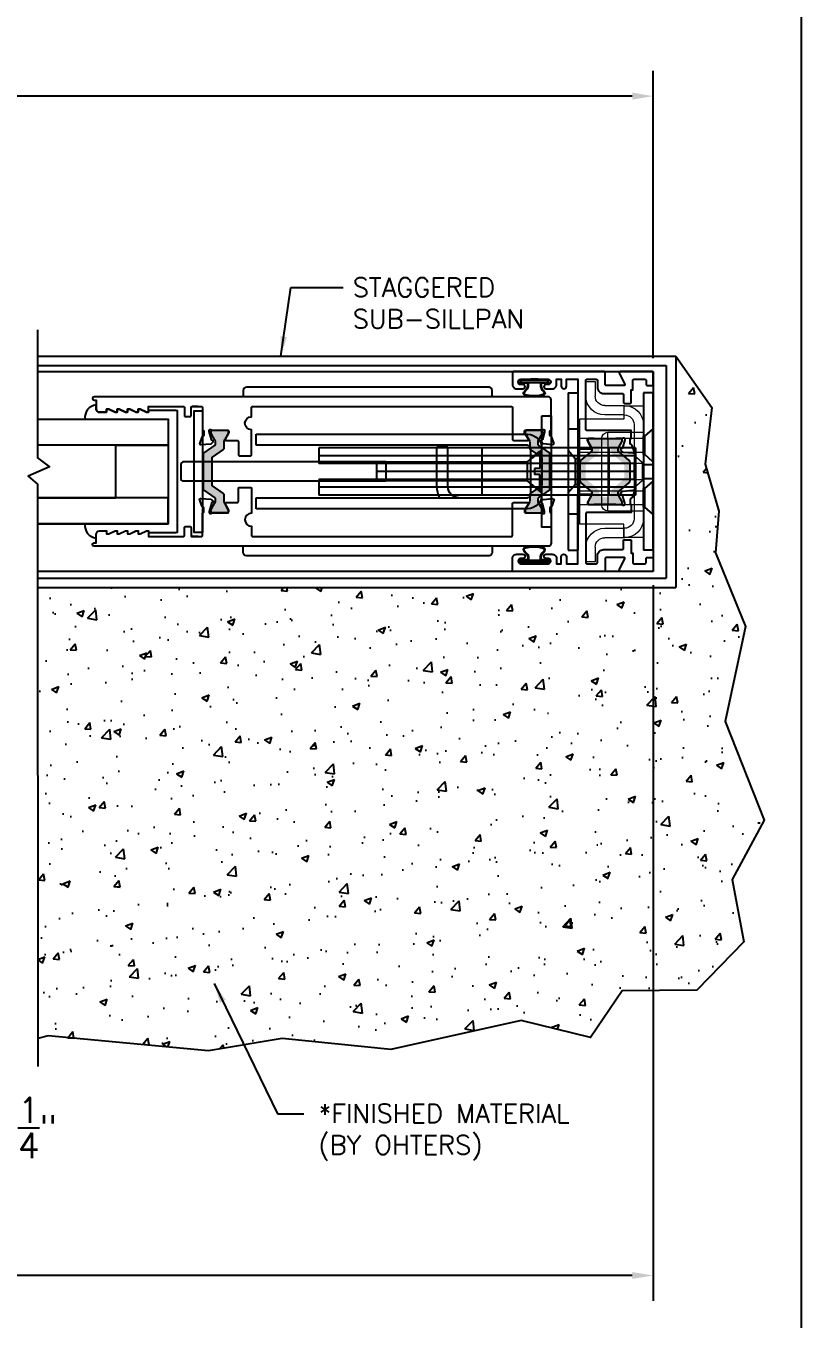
# Model space of a CAD drawing. Extents: x 0 to 79.8, y 0 to 38.2.
# Drawn here: x 22.35 to 29.75, y 11.49 to 23.82 of the extents above; entities that cross this region are included whole.
import ezdxf

# ---------------------------------------------------------------- set-up
doc = ezdxf.new("R2010")
doc.units = 0
doc.header["$MEASUREMENT"] = 0
doc.layers.get('0').update_dxf_attribs({"linetype": 'CONTINUOUS'})
doc.layers.get('DEFPOINTS').update_dxf_attribs({"color": 1, "linetype": 'CONTINUOUS'})
for name, color, linetype in [('BACKUP PLATE', 6, 'CONTINUOUS'), ('BREAK', 6, 'CONTINUOUS'), ('DIM', 4, 'CONTINUOUS'), ('ELEV_FRAME', 1, 'CONTINUOUS'), ('FRAME', 1, 'CONTINUOUS'), ('glass', 7, 'CONTINUOUS'), ('HARDWARE', 7, 'CONTINUOUS'), ('I-STRUT', 7, 'CONTINUOUS'), ('SEAL', 7, 'CONTINUOUS'), ('SEALANT', 1, 'CONTINUOUS'), ('SHIM', 1, 'CONTINUOUS'), ('SILL-PAN', 7, 'CONTINUOUS'), ('STRIKE PLATE', 3, 'CONTINUOUS'), ('TEXT', 7, 'CONTINUOUS'), ('TITLE-BLOCK', 7, 'CONTINUOUS'), ('TRACK', 1, 'CONTINUOUS'), ('VENT', 5, 'CONTINUOUS')]:
    doc.layers.add(name, color=color, linetype=linetype)
doc.layers.add('VP', color=40, linetype='CONTINUOUS', plot=False)
doc.styles.add('ARCH', font='archstyl.shx')
doc.styles.add('ROMANS', font='romans')
doc.styles.get("Standard").update_dxf_attribs({"font": 'simplex.shx'})
doc.dimstyles.new('ARROW', dxfattribs={"dimtxt": 0.125, "dimasz": 0.1875, "dimexe": 0.125, "dimexo": 0.125, "dimgap": 0.0625, "dimtad": 0, "dimdec": 4, "dimzin": 11, "dimdsep": 46, "dimtxsty": 'ARCH', "dimcen": 0.09375, "dimclrd": 256, "dimclre": 256, "dimclrt": 256, "dimadec": 4, "dimazin": 0, "dimtfac": 1, "dimtdec": 4, "dimtmove": 2, "dimatfit": 3, "dimfxl": 0, "dimfrac": 2, "dimtolj": 1, "dimtzin": 0, "dimarcsym": 0})
doc.dimstyles.new('QUARTER', dxfattribs={"dimscale": 4, "dimtxt": 0.06, "dimasz": 0.05, "dimexe": 0.06, "dimexo": 0.032, "dimgap": 0.021, "dimtad": 0, "dimdec": 4, "dimzin": 4, "dimdsep": 46, "dimlunit": 5, "dimtxsty": 'ROMANS', "dimcen": 0.09, "dimadec": 0, "dimazin": 1, "dimtfac": 1, "dimtdec": 4, "dimtofl": 0, "dimtmove": 0, "dimatfit": 3, "dimfxl": 0, "dimtolj": 1, "dimtzin": 0, "dimarcsym": 0})

# ---------------------------------------------------------------- blocks, each defined once
blk = doc.blocks.new('*D122')
at = {"layer": 'DEFPOINTS', "color": 0}
for p in [(21.559, 16.984), (21.809, 16.712), (21.809, 13.317)]:
    blk.add_point(p, dxfattribs=at)
at = {"layer": 'TITLE-BLOCK', "color": 0, "lineweight": -2}
for p, q in [((21.559, 16.856), (21.559, 13.077)), ((21.809, 16.584), (21.809, 13.077)), ((21.359, 13.317), (21.159, 13.317)), ((22.009, 13.317), (22.209, 13.317))]:
    blk.add_line(p, q, dxfattribs=at)
at = {"layer": 'TITLE-BLOCK', "color": 0}
for points in [[(21.359, 13.351), (21.359, 13.284), (21.559, 13.317)], [(22.009, 13.351), (22.009, 13.284), (21.809, 13.317)]]:
    blk.add_solid(points, dxfattribs=at)
at = {"layer": 'TITLE-BLOCK', "color": 0, "insert": (22.464, 13.317), "char_height": 0.24, "attachment_point": 5, "style": 'ROMANS'}
blk.add_mtext('\\A1;{\\H1x;\\S1/4;}"', dxfattribs=at)
blk = doc.blocks.new('DFADFFADF DFD')
at = {"layer": 'BACKUP PLATE'}
for p, q in [((155.219, 38.501), (155.309, 38.501)), ((155.219, 38.501), (155.219, 37.001)), ((155.309, 38.501), (155.309, 37.001)), ((155.297, 38.09), (155.219, 38.157)), ((155.219, 37.845), (155.219, 38.157)), ((155.309, 38.09), (155.297, 38.09)), ((155.297, 37.913), (155.297, 38.089)), ((155.309, 37.913), (155.309, 38.089)), ((155.219, 37.845), (155.297, 37.913)), ((155.297, 37.913), (155.309, 37.913)), ((155.309, 37.819), (155.219, 37.819)), ((155.309, 37.819), (155.219, 37.819)), ((155.219, 37.819), (155.219, 37.683)), ((155.219, 37.819), (155.219, 37.683)), ((155.309, 37.819), (155.309, 37.683)), ((155.309, 37.819), (155.309, 37.683)), ((155.219, 37.683), (155.309, 37.683)), ((155.219, 37.683), (155.309, 37.683)), ((155.297, 37.59), (155.219, 37.657)), ((155.219, 37.345), (155.219, 37.657)), ((155.309, 37.59), (155.297, 37.59)), ((155.297, 37.413), (155.297, 37.589)), ((155.309, 37.413), (155.309, 37.589)), ((155.219, 37.345), (155.297, 37.413)), ((155.297, 37.413), (155.309, 37.413)), ((155.219, 37.001), (155.309, 37.001))]:
    blk.add_line(p, q, dxfattribs=at)
blk = doc.blocks.new('FDFDF')
at = {"color": 7, "linetype": 'Continuous', "lineweight": 15}
for p, q in [((156.21, 38.376), (156.398, 38.376)), ((156.21, 38.376), (156.21, 37.126)), ((156.21, 38.126), (156.21, 38.376)), ((156.398, 38.376), (156.398, 38.251)), ((156.398, 38.251), (156.82, 38.251)), ((156.82, 38.251), (156.82, 37.251)), ((156.55, 38.126), (156.21, 38.126)), ((156.21, 38.126), (156.21, 38.066)), ((156.55, 38.066), (156.55, 38.126)), ((156.82, 38.069), (156.21, 38.069)), ((156.21, 37.933), (156.21, 38.069)), ((156.21, 37.436), (156.21, 38.066)), ((156.21, 38.066), (156.55, 38.066)), ((156.55, 38.066), (156.55, 37.436)), ((156.61, 38.066), (156.55, 38.066)), ((156.61, 38.066), (156.61, 37.436)), ((156.82, 37.933), (156.82, 38.069)), ((156.21, 37.933), (156.82, 37.933)), ((156.82, 37.569), (156.21, 37.569)), ((156.21, 37.433), (156.21, 37.569)), ((156.82, 37.433), (156.82, 37.569)), ((156.21, 37.436), (156.21, 37.376)), ((156.55, 37.436), (156.21, 37.436)), ((156.21, 37.433), (156.82, 37.433)), ((156.55, 37.376), (156.21, 37.376)), ((156.21, 37.126), (156.21, 37.376)), ((156.55, 37.376), (156.55, 37.436)), ((156.61, 37.436), (156.55, 37.436)), ((156.398, 37.251), (156.82, 37.251)), ((156.398, 37.126), (156.398, 37.251)), ((156.398, 37.126), (156.21, 37.126))]:
    blk.add_line(p, q, dxfattribs=at)
for centre, start, end in [((156.55, 38.066), 0, 90), ((156.55, 38.066), 0, 90), ((156.55, 37.436), 270, 0), ((156.55, 37.436), 270, 0)]:
    blk.add_arc(centre, 0.06, start, end, dxfattribs=at)
blk = doc.blocks.new('FDF')
at = {"color": 7, "linetype": 'Continuous', "lineweight": 15}
for p, q in [((158.353, 38.61), (158.263, 38.61)), ((158.263, 38.61), (158.263, 38.471)), ((158.353, 38.471), (158.353, 38.61)), ((157.991, 38.381), (157.983, 38.381)), ((158.173, 38.381), (157.983, 38.381)), ((157.991, 38.381), (157.991, 38.291)), ((157.991, 38.291), (157.983, 38.291)), ((157.983, 38.291), (158.173, 38.291)), ((157.803, 38.201), (157.803, 37.301)), ((157.893, 38.201), (157.893, 37.301)), ((157.893, 37.907), (157.815, 37.84)), ((157.893, 37.907), (157.815, 37.84)), ((157.893, 37.907), (157.893, 37.596)), ((157.893, 37.907), (157.893, 37.596)), ((157.815, 37.84), (157.803, 37.84)), ((157.815, 37.84), (157.803, 37.84)), ((157.803, 37.84), (157.803, 37.664)), ((157.803, 37.84), (157.803, 37.664)), ((157.893, 37.831), (157.803, 37.831)), ((157.893, 37.831), (157.803, 37.831)), ((157.803, 37.672), (157.803, 37.831)), ((157.803, 37.672), (157.803, 37.831)), ((157.815, 37.84), (157.815, 37.664)), ((157.815, 37.84), (157.815, 37.664)), ((157.893, 37.672), (157.893, 37.831)), ((157.893, 37.672), (157.893, 37.831)), ((157.803, 37.672), (157.893, 37.672)), ((157.803, 37.672), (157.893, 37.672)), ((157.803, 37.663), (157.815, 37.663)), ((157.803, 37.663), (157.815, 37.663)), ((157.815, 37.663), (157.893, 37.595)), ((157.815, 37.663), (157.893, 37.595)), ((157.983, 37.211), (157.991, 37.211)), ((158.173, 37.211), (157.983, 37.211)), ((157.991, 37.121), (157.983, 37.121)), ((157.983, 37.121), (158.173, 37.121)), ((157.991, 37.211), (157.991, 37.121)), ((158.263, 37.031), (158.263, 36.892)), ((158.353, 36.892), (158.353, 37.031)), ((158.263, 36.892), (158.353, 36.892))]:
    blk.add_line(p, q, dxfattribs=at)
for centre, radius, start, end in [((158.173, 38.471), 0.09, 270, 0), ((158.173, 38.471), 0.09, 270, 0), ((158.173, 38.471), 0.18, 270, 0), ((158.173, 38.471), 0.18, 270, 0), ((157.983, 38.201), 0.18, 90, 180), ((157.983, 38.201), 0.18, 90, 180), ((157.983, 38.201), 0.18, 90, 180), ((157.983, 38.201), 0.18, 90, 180), ((157.983, 38.201), 0.09, 90, 180), ((157.983, 38.201), 0.09, 90, 180), ((157.983, 38.201), 0.09, 90, 180), ((157.983, 38.201), 0.09, 90, 180), ((157.983, 37.301), 0.18, 180, 270), ((157.983, 37.301), 0.18, 180, 270), ((157.983, 37.301), 0.18, 180, 270), ((157.983, 37.301), 0.18, 180, 270), ((157.983, 37.301), 0.09, 180, 270), ((157.983, 37.301), 0.09, 180, 270), ((157.983, 37.301), 0.09, 180, 270), ((157.983, 37.301), 0.09, 180, 270), ((158.173, 37.031), 0.18, 0, 90), ((158.173, 37.031), 0.18, 0, 90), ((158.173, 37.031), 0.09, 0, 90), ((158.173, 37.031), 0.09, 0, 90)]:
    blk.add_arc(centre, radius, start, end, dxfattribs=at)
blk = doc.blocks.new('ERE')
at = {"layer": 'STRIKE PLATE'}
for p, q in [((162.945, 38.501), (162.945, 37.001)), ((163.039, 38.501), (162.945, 38.501)), ((163.039, 38.501), (163.039, 37.001)), ((162.945, 38.157), (162.945, 37.345)), ((162.945, 38.157), (163.039, 38.157)), ((162.971, 37.876), (162.945, 37.876)), ((162.971, 37.876), (162.945, 37.876)), ((162.945, 37.626), (162.945, 37.876)), ((162.945, 37.626), (162.945, 37.876)), ((163.039, 37.954), (162.971, 37.876)), ((163.039, 37.954), (162.971, 37.876)), ((162.971, 37.876), (162.971, 37.626)), ((162.971, 37.876), (162.971, 37.626)), ((162.945, 37.626), (162.971, 37.626)), ((162.945, 37.626), (162.971, 37.626)), ((162.971, 37.626), (163.039, 37.548)), ((162.971, 37.626), (163.039, 37.548)), ((162.945, 37.345), (163.039, 37.345)), ((163.039, 37.001), (162.945, 37.001))]:
    blk.add_line(p, q, dxfattribs=at)
blk = doc.blocks.new('3711-JAMB')
at = {"layer": 'I-STRUT'}
h = blk.add_hatch(color=256, dxfattribs=at)
h.dxf.hatch_style = 1
edge = h.paths.add_edge_path()
edge.add_arc((-0.719, -0.744), 0.0302, 149.9999, 229.9998)
edge.add_line((-0.738, -0.767), (-0.644, -0.847))
edge.add_arc((-0.663, -0.87), 0.0302, 0, 49.9998, ccw=False)
edge.add_line((-0.633, -0.87), (-0.633, -1.038))
edge.add_arc((-0.663, -1.038), 0.0302, 310.0002, 360, ccw=False)
edge.add_line((-0.644, -1.061), (-0.738, -1.141))
edge.add_arc((-0.719, -1.164), 0.0302, 130.0002, 210.0001)
edge.add_line((-0.745, -1.179), (-0.712, -1.237))
edge.add_arc((-0.722, -1.243), 0.0119, 0, 30.0001, ccw=False)
edge.add_line((-0.71, -1.243), (-0.71, -1.257))
edge.add_arc((-0.722, -1.257), 0.0119, -89.931, 0.069, ccw=False)
edge.add_line((-0.722, -1.269), (-0.765, -1.269))
edge.add_arc((-0.765, -1.259), 0.00991, 216.8699, 270, ccw=False)
edge.add_line((-0.773, -1.265), (-0.973, -1.265))
edge.add_arc((-0.981, -1.259), 0.00991, 270, 323.1301, ccw=False)
edge.add_line((-0.981, -1.269), (-1.024, -1.269))
edge.add_arc((-1.024, -1.257), 0.0119, 180, 270, ccw=False)
edge.add_line((-1.036, -1.257), (-1.036, -1.243))
edge.add_arc((-1.024, -1.243), 0.0119, 149.9999, 180, ccw=False)
edge.add_line((-1.034, -1.237), (-1.001, -1.179))
edge.add_arc((-1.027, -1.164), 0.0302, 329.9999, 409.9998)
edge.add_line((-1.008, -1.141), (-1.102, -1.061))
edge.add_arc((-1.083, -1.038), 0.0302, 180, 229.9998, ccw=False)
edge.add_line((-1.113, -1.038), (-1.113, -0.87))
edge.add_arc((-1.083, -0.87), 0.0302, 130.0002, 180, ccw=False)
edge.add_line((-1.102, -0.847), (-1.008, -0.767))
edge.add_arc((-1.027, -0.744), 0.0302, 310.0002, 390.0001)
edge.add_line((-1.001, -0.729), (-1.034, -0.671))
edge.add_arc((-1.024, -0.665), 0.0119, 180, 210.0001, ccw=False)
edge.add_line((-1.036, -0.665), (-1.036, -0.651))
edge.add_arc((-1.024, -0.651), 0.0119, 90, 180, ccw=False)
edge.add_line((-1.024, -0.639), (-0.981, -0.639))
edge.add_arc((-0.981, -0.649), 0.00991, 36.8699, 90, ccw=False)
edge.add_line((-0.973, -0.643), (-0.773, -0.643))
edge.add_arc((-0.765, -0.649), 0.00991, 90, 143.1301, ccw=False)
edge.add_line((-0.765, -0.639), (-0.722, -0.639))
edge.add_arc((-0.722, -0.651), 0.0119, -0.069, 89.931, ccw=False)
edge.add_line((-0.71, -0.651), (-0.71, -0.665))
edge.add_arc((-0.722, -0.665), 0.0119, -30.0001, 0, ccw=False)
edge.add_line((-0.712, -0.671), (-0.745, -0.729))
edge = h.paths.add_edge_path(flags=16)
edge.add_arc((-0.976, -0.753), 0.0472, -50.0002, 0, ccw=False)
edge.add_line((-0.945, -0.789), (-1.041, -0.87))
edge.add_arc((-1.011, -0.906), 0.0472, 129.9998, 180)
edge.add_line((-1.058, -0.906), (-1.058, -1.002))
edge.add_arc((-1.011, -1.002), 0.0472, 180, 230.0002)
edge.add_line((-1.041, -1.038), (-0.945, -1.119))
edge.add_arc((-0.976, -1.155), 0.0472, 0, 50.0002, ccw=False)
edge.add_line((-0.928, -1.155), (-0.928, -1.165))
edge.add_arc((-0.893, -1.165), 0.0355, 180.7985, 270)
edge.add_line((-0.893, -1.2), (-0.853, -1.2))
edge.add_arc((-0.853, -1.165), 0.0355, 270, 359.2015)
edge.add_line((-0.818, -1.165), (-0.818, -1.155))
edge.add_arc((-0.77, -1.155), 0.0472, 129.9998, 180, ccw=False)
edge.add_line((-0.801, -1.119), (-0.705, -1.038))
edge.add_arc((-0.735, -1.002), 0.0472, 309.9998, 360)
edge.add_line((-0.688, -1.002), (-0.688, -0.906))
edge.add_arc((-0.735, -0.906), 0.0472, 360, 410.0002)
edge.add_line((-0.705, -0.87), (-0.801, -0.789))
edge.add_arc((-0.77, -0.753), 0.0472, 180, 230.0002, ccw=False)
edge.add_line((-0.818, -0.753), (-0.818, -0.743))
edge.add_arc((-0.853, -0.743), 0.0355, 0.7985, 90)
edge.add_line((-0.853, -0.708), (-0.893, -0.708))
edge.add_arc((-0.893, -0.743), 0.0355, 90, 179.2015)
edge.add_line((-0.928, -0.743), (-0.928, -0.753))
for points in [[(-1.037, -0.21), (-1.039, -0.21, 0.414214), (-1.049, -0.22), (-1.049, -0.294, -0.414214), (-1.059, -0.304), (-1.114, -0.304, -0.414214), (-1.124, -0.294), (-1.124, -0.175), (-1.138, -0.175), (-1.138, -0.085, 0.414214), (-1.148, -0.075), (-1.255, -0.075, 0.414214), (-1.265, -0.085), (-1.265, -0.125, -0.414214), (-1.275, -0.135), (-1.323, -0.135, -0.414214), (-1.333, -0.125), (-1.333, -0.01, -0.414214), (-1.323, 0), (-1.026, 0, -0.546624), (-1.011, -0.023), (-1.062, -0.121, 0.546624), (-1.053, -0.135), (-0.885, -0.135, 0.414214), (-0.875, -0.125), (-0.875, -0.01, -0.414214), (-0.865, 0), (0, 0, -0.414214), (0.01, -0.01), (0.01, -0.125, -0.414214), (-0.03, -0.165), (-0.09, -0.165, -0.414214), (-0.11, -0.145, -0.414214), (-0.09, -0.125), (-0.07, -0.125, 0.414214), (-0.045, -0.1), (-0.045, -0.1, 0.414214), (-0.07, -0.075), (-0.331, -0.075, 0.414214), (-0.355, -0.1), (-0.355, -0.1, 0.414214), (-0.331, -0.125), (-0.31, -0.125, -0.414214), (-0.29, -0.145), (-0.29, -0.145, -0.414214), (-0.309, -0.165), (-0.37, -0.165, -0.414214), (-0.41, -0.125), (-0.41, -0.075), (-0.455, -0.075), (-0.455, -0.14, -0.414214), (-0.48, -0.165), (-0.48, -0.165, -0.414214), (-0.505, -0.141), (-0.505, -0.075), (-0.615, -0.075), (-0.615, -0.737), (-0.736, -0.737, -0.585524), (-0.742, -0.725), (-0.708, -0.665, 0.137872), (-0.706, -0.659), (-0.706, -0.651, 0.414214), (-0.718, -0.639), (-1.032, -0.639, -0.213422), (-1.04, -0.635, 0.6885), (-1.061, -0.643), (-1.061, -0.649, 0.065543), (-1.061, -0.652), (-1.04, -0.728, 0.267949), (-1.032, -0.736), (-1.028, -0.737, -0.57735), (-1.024, -0.751), (-1.038, -0.765, -0.176327), (-1.046, -0.768), (-1.139, -0.777, -0.548619), (-1.151, -0.761), (-1.131, -0.705, -0.263725), (-1.122, -0.698, 0.359508), (-1.112, -0.686), (-1.112, -0.651, 0.414214), (-1.124, -0.639), (-1.124, -0.564), (-0.7, -0.564, 0.414214), (-0.69, -0.554), (-0.69, -0.085, 0.414214), (-0.7, -0.075), (-0.79, -0.075, 0.414214), (-0.8, -0.085), (-0.8, -0.15, -0.414214), (-0.86, -0.21), (-1.039, -0.21)], [(-1.037, -1.698), (-1.039, -1.698, -0.414214), (-1.049, -1.688), (-1.049, -1.614, 0.414214), (-1.059, -1.604), (-1.114, -1.604, 0.414214), (-1.124, -1.614), (-1.124, -1.733), (-1.138, -1.733), (-1.138, -1.823, -0.414214), (-1.148, -1.833), (-1.255, -1.833, -0.414214), (-1.265, -1.823), (-1.265, -1.783, 0.414214), (-1.275, -1.773), (-1.323, -1.773, 0.414214), (-1.333, -1.783), (-1.333, -1.898, 0.414214), (-1.323, -1.908), (-1.026, -1.908, 0.546624), (-1.011, -1.885), (-1.062, -1.787, -0.546624), (-1.053, -1.773), (-0.885, -1.773, -0.414214), (-0.875, -1.783), (-0.875, -1.898, 0.414214), (-0.865, -1.908), (0, -1.908, 0.414214), (0.01, -1.898), (0.01, -1.783, 0.414214), (-0.03, -1.743), (-0.09, -1.743, 0.414214), (-0.11, -1.763, 0.414214), (-0.09, -1.783), (-0.07, -1.783, -0.414214), (-0.045, -1.808), (-0.045, -1.808, -0.414214), (-0.07, -1.833), (-0.331, -1.833, -0.414214), (-0.355, -1.808), (-0.355, -1.808, -0.414214), (-0.331, -1.783), (-0.31, -1.783, 0.414214), (-0.29, -1.763), (-0.29, -1.763, 0.414214), (-0.309, -1.743), (-0.37, -1.743, 0.414214), (-0.41, -1.783), (-0.41, -1.833), (-0.455, -1.833), (-0.455, -1.768, 0.414214), (-0.48, -1.743), (-0.48, -1.743, 0.414214), (-0.505, -1.767), (-0.505, -1.833), (-0.615, -1.833), (-0.615, -1.171), (-0.736, -1.171, 0.585524), (-0.742, -1.183), (-0.708, -1.243, -0.137872), (-0.706, -1.249), (-0.706, -1.257, -0.414214), (-0.718, -1.269), (-1.032, -1.269, 0.213422), (-1.04, -1.273, -0.6885), (-1.061, -1.265), (-1.061, -1.259, -0.065543), (-1.061, -1.256), (-1.04, -1.18, -0.267949), (-1.032, -1.172), (-1.028, -1.171, 0.57735), (-1.024, -1.157), (-1.038, -1.143, 0.176327), (-1.046, -1.14), (-1.139, -1.131, 0.548619), (-1.151, -1.147), (-1.131, -1.203, 0.263725), (-1.122, -1.21, -0.359508), (-1.112, -1.222), (-1.112, -1.257, -0.414214), (-1.124, -1.269), (-1.124, -1.344), (-0.7, -1.344, -0.414214), (-0.69, -1.354), (-0.69, -1.823, -0.414214), (-0.7, -1.833), (-0.79, -1.833, -0.414214), (-0.8, -1.823), (-0.8, -1.758, 0.414214), (-0.86, -1.698), (-1.039, -1.698)]]:
    blk.add_lwpolyline(points, format="xyb")
blk.add_lwpolyline([(-0.745, -0.729, 0.36397), (-0.738, -0.767), (-0.644, -0.847, -0.221694), (-0.633, -0.87), (-0.633, -1.038, -0.221694), (-0.644, -1.061), (-0.738, -1.141, 0.36397), (-0.745, -1.179), (-0.712, -1.237, -0.131653), (-0.71, -1.243), (-0.71, -1.257, -0.414214), (-0.722, -1.269), (-0.765, -1.269, -0.236068), (-0.773, -1.265), (-0.973, -1.265, -0.236068), (-0.981, -1.269), (-1.024, -1.269, -0.414214), (-1.036, -1.257), (-1.036, -1.243, -0.131653), (-1.034, -1.237), (-1.001, -1.179, 0.36397), (-1.008, -1.141), (-1.102, -1.061, -0.221694), (-1.113, -1.038), (-1.113, -0.87, -0.221694), (-1.102, -0.847), (-1.008, -0.767, 0.36397), (-1.001, -0.729), (-1.034, -0.671, -0.131653), (-1.036, -0.665), (-1.036, -0.651, -0.414214), (-1.024, -0.639), (-0.981, -0.639, -0.236068), (-0.973, -0.643), (-0.773, -0.643, -0.236068), (-0.765, -0.639), (-0.722, -0.639, -0.414214), (-0.71, -0.651), (-0.71, -0.665, -0.131653), (-0.712, -0.671)], format="xyb", close=True, dxfattribs=at)
blk = doc.blocks.new('JAMB-STRIKE-PLATE')
at = {"layer": 'DIM'}
for name, p in [('FDF', (-159.043, -38.706)), ('DFADFFADF DFD', (-156.549, -38.706)), ('ERE', (-163.56, -38.706)), ('FDFDF', (-157.45, -38.706))]:
    blk.add_blockref(name, p, dxfattribs=at)
at = {"layer": 'ELEV_FRAME'}
blk.add_blockref('3711-JAMB', (0, 0), dxfattribs=at)
blk = doc.blocks.new('*U102')
for points in [[(-0.135, 0.031), (-0.135, 0.013, 0.414214), (-0.128, 0.006), (0.035, 0.006)], [(-0.129, 0.028), (-0.129, 0.016, 0.414214), (-0.126, 0.012), (0.126, 0.012, 0.414214), (0.129, 0.016), (0.129, 0.028)], [(-0.07, 0.038, 0.414214), (-0.063, 0.045), (-0.063, 0.068)], [(-0.035, 0.006), (-0.035, 0), (0.035, 0), (0.041, 0.006), (0.128, 0.006, 0.414214), (0.135, 0.013), (0.135, 0.031)]]:
    blk.add_lwpolyline(points, format="xyb")
blk.add_lwpolyline([(0.041, 0.012), (0.035, 0.006), (0.035, 0.012)])
for points, knots in [([(-0.063, 0.068), (-0.067, 0.094), (-0.147, 0.149), (0, 0.171), (0.157, 0.149), (0.067, 0.094), (0.063, 0.068)], [0, 0, 0, 0, 0.0788466, 0.167942, 0.2570375, 0.335884, 0.335884, 0.335884, 0.335884]), ([(-0.057, 0.069), (-0.061, 0.094), (-0.088, 0.115), (-0.1, 0.138), (-0.099, 0.14), (0, 0.169), (0.095, 0.146), (0.102, 0.14), (0.104, 0.135), (0.1, 0.128), (0.083, 0.109), (0.072, 0.098), (0.061, 0.081), (0.058, 0.075), (0.057, 0.069)], [2.5712303, 2.5712303, 2.5712303, 2.5712303, 2.6347872, 2.6347872, 2.6774866, 2.6774866, 2.7903183, 2.8239397, 2.8239397, 2.8575611, 2.8575611, 2.8911826, 2.8911826, 2.9071143, 2.9071143, 2.9071143, 2.9071143])]:
    blk.add_open_spline(points, degree=3, knots=knots)
for points, weights, degree, knots in [([(-0.135, 0.031), (-0.135, 0.038), (-0.128, 0.038), (-0.099, 0.038), (-0.07, 0.038)], [1, 0.707106873747, 1, 1, 1], 2, [0, 0, 0, 1.570796, 1.570796, 2.570796, 2.570796, 2.570796]), ([(-0.129, 0.028), (-0.129, 0.03), (-0.128, 0.031), (-0.127, 0.032), (-0.126, 0.032), (-0.028, 0.032), (0.07, 0.032), (0.098, 0.032), (0.126, 0.032), (0.129, 0.032), (0.129, 0.028)], [1, 0.923879507465, 1, 0.923879507465, 1, 1, 1, 1, 1, 0.707106873747, 1], 2, [0, 0, 0, 0.785398, 0.785398, 1.570797, 1.570797, 2.570797, 2.570797, 3.570797, 3.570797, 5.141593, 5.141593, 5.141593]), ([(0.07, 0.038), (0.089, 0.038), (0.109, 0.038), (0.128, 0.038), (0.13, 0.038), (0.132, 0.037), (0.133, 0.036)], [1, 1, 1, 1, 0.949253004976, 0.949253004976, 1], 3, [2.90668, 2.90668, 2.90668, 2.90668, 3.90668, 3.90668, 3.90668, 4.692079, 4.692079, 4.692079, 4.692079])]:
    blk.add_rational_spline(points, weights, degree=degree, knots=knots)
for points, weights in [([(-0.07, 0.032), (-0.062, 0.032), (-0.057, 0.037), (-0.057, 0.045)], [1, 0.804737854124, 0.804737854124, 1]), ([(0.057, 0.045), (0.057, 0.042), (0.058, 0.038), (0.061, 0.036)], [1, 0.94925295377, 0.94925295377, 1]), ([(0.061, 0.036), (0.063, 0.033), (0.067, 0.032), (0.07, 0.032)], [1, 0.94925295377, 0.94925295377, 1]), ([(0.063, 0.045), (0.063, 0.041), (0.066, 0.038), (0.07, 0.038)], [1, 0.804737854124, 0.804737854124, 1]), ([(0.133, 0.036), (0.134, 0.035), (0.135, 0.033), (0.135, 0.031)], [1, 0.949253004976, 0.949253004976, 1])]:
    blk.add_rational_spline(points, weights, degree=3)
for points in [[(-0.057, 0.068), (-0.057, 0.069), (-0.057, 0.069), (-0.057, 0.069)], [(-0.057, 0.045), (-0.057, 0.053), (-0.057, 0.061), (-0.057, 0.068)], [(0.057, 0.069), (0.057, 0.069), (0.057, 0.069), (0.057, 0.068)], [(0.057, 0.068), (0.057, 0.061), (0.057, 0.053), (0.057, 0.045)], [(0.063, 0.068), (0.063, 0.06), (0.063, 0.053), (0.063, 0.045)]]:
    blk.add_open_spline(points, degree=3)
blk = doc.blocks.new('*U103')
at = {"layer": 'FRAME'}
blk.add_blockref('JAMB-STRIKE-PLATE', (0, 0), dxfattribs=at)
at = {"layer": 'SEAL', "xscale": -1, "rotation": 180}
blk.add_blockref('*U102', (-0.2, -0.075), dxfattribs=at)
at = {"layer": 'SEAL'}
blk.add_blockref('*U102', (-0.2, -1.833), dxfattribs=at)
blk = doc.blocks.new('*D115')
at = {"color": 0, "lineweight": -2}
for p, q in [((28.34, 18.492), (28.34, 11.669)), ((9.492, 13.004), (9.492, 11.669)), ((9.692, 11.909), (17.244, 11.909)), ((28.14, 11.909), (20.589, 11.909))]:
    blk.add_line(p, q, dxfattribs=at)
at = {"color": 0}
for points in [[(9.692, 11.942), (9.692, 11.876), (9.492, 11.909)], [(28.14, 11.942), (28.14, 11.876), (28.34, 11.909)]]:
    blk.add_solid(points, dxfattribs=at)
at = {"layer": 'DEFPOINTS', "color": 0}
for p in [(28.34, 18.62), (9.492, 13.132), (28.34, 11.909)]:
    blk.add_point(p, dxfattribs=at)
at = {"color": 0, "insert": (18.916, 11.909), "char_height": 0.24, "attachment_point": 5, "style": 'ROMANS'}
blk.add_mtext('\\A1;**DAYLIGHT WIDTH', dxfattribs=at)
blk = doc.blocks.new('*D117')
at = {"color": 0, "lineweight": -2}
for p, q in [((2.821, 21.025), (2.821, 23.393)), ((28.34, 20.656), (28.34, 23.393)), ((3.021, 23.153), (13.697, 23.153)), ((28.14, 23.153), (17.465, 23.153))]:
    blk.add_line(p, q, dxfattribs=at)
at = {"color": 0}
for points in [[(3.021, 23.187), (3.021, 23.12), (2.821, 23.153)], [(28.14, 23.187), (28.14, 23.12), (28.34, 23.153)]]:
    blk.add_solid(points, dxfattribs=at)
at = {"layer": 'DEFPOINTS', "color": 0}
for p in [(28.34, 23.153), (2.821, 20.897), (28.34, 20.528)]:
    blk.add_point(p, dxfattribs=at)
at = {"color": 0, "insert": (15.581, 23.153), "char_height": 0.24, "attachment_point": 5, "style": 'ROMANS'}
blk.add_mtext('\\A1;**NET FRAME WIDTH', dxfattribs=at)
blk = doc.blocks.new('3776-Archetype_Lock_Stile')
at = {"layer": 'I-STRUT'}
h = blk.add_hatch(color=256, dxfattribs=at)
h.dxf.hatch_style = 1
h.paths.add_polyline_path([(0.079, 0.131, -0.244698), (0.082, 0.137), (0.188, 0.211, 0.244698), (0.193, 0.221), (0.193, 0.276, -0.131652), (0.199, 0.299), (0.235, 0.362, 0.131652), (0.236, 0.366), (0.236, 0.378, 0.414214), (0.22, 0.394), (0.087, 0.394, 0.414837), (0.071, 0.378), (0.071, 0.366, 0.131652), (0.072, 0.362), (0.108, 0.299, -0.131652), (0.114, 0.276), (0.114, 0.262, -0.244698), (0.109, 0.252), (0.005, 0.179, 0.244698), (0, 0.17), (0, -0.17, 0.244698), (0.005, -0.179), (0.109, -0.252, -0.103471), (0.112, -0.256, -0.13774), (0.114, -0.262), (0.114, -0.276, -0.131652), (0.108, -0.299), (0.072, -0.362, 0.131652), (0.071, -0.366), (0.071, -0.378, 0.414214), (0.087, -0.394), (0.22, -0.394, 0.414817), (0.236, -0.378), (0.236, -0.366, 0.131652), (0.235, -0.362), (0.199, -0.299, -0.131652), (0.193, -0.276), (0.193, -0.221, 0.244698), (0.188, -0.211), (0.082, -0.137, -0.244698), (0.079, -0.131)])
h = blk.add_hatch(color=256, dxfattribs=at)
h.dxf.hatch_style = 1
h.paths.add_polyline_path([(3.305, 0.17, 0.244698), (3.3, 0.179), (3.196, 0.252, -0.244698), (3.191, 0.262), (3.191, 0.276, -0.131652), (3.197, 0.299), (3.233, 0.362, 0.131652), (3.234, 0.366), (3.234, 0.378, 0.414214), (3.218, 0.394), (3.085, 0.394, 0.414833), (3.069, 0.378), (3.069, 0.366, 0.143191), (3.07, 0.361), (3.07, 0.361), (3.106, 0.299, -0.131652), (3.112, 0.276), (3.112, 0.221, 0.244698), (3.117, 0.211), (3.223, 0.137, -0.244698), (3.226, 0.131), (3.226, -0.131, -0.244698), (3.223, -0.137), (3.117, -0.211, 0.244698), (3.112, -0.221), (3.112, -0.276, -0.131652), (3.106, -0.299), (3.07, -0.361), (3.07, -0.362, 0.113585), (3.069, -0.366), (3.069, -0.378, 0.414214), (3.085, -0.394), (3.218, -0.394, 0.414849), (3.234, -0.378), (3.234, -0.366, 0.131652), (3.233, -0.362), (3.197, -0.299, -0.131652), (3.191, -0.276), (3.191, -0.262, -0.13774), (3.193, -0.256, -0.103471), (3.196, -0.252), (3.3, -0.179, 0.244698), (3.305, -0.17)])
for points in [[(3.358, 0.62), (3.415, 0.62), (3.325, 0.62, 0.414214), (3.315, 0.61), (3.315, 0.394, 0.414214), (3.303, 0.382), (3.303, 0.347, 0.359508), (3.313, 0.335, -0.263725), (3.322, 0.328), (3.342, 0.272, -0.548619), (3.33, 0.256), (3.237, 0.264, -0.176327), (3.229, 0.268), (3.215, 0.282, -0.57735), (3.219, 0.295), (3.223, 0.297, 0.267949), (3.231, 0.305), (3.252, 0.381, 0.065543), (3.252, 0.384), (3.252, 0.39, 0.6885), (3.231, 0.398, -0.213422), (3.223, 0.394), (3.077, 0.394, 0.414214), (3.065, 0.382), (3.065, 0.373, 0.137872), (3.067, 0.367), (3.1, 0.308, -0.585524), (3.093, 0.296), (2.983, 0.296, 0.414214), (2.973, 0.286), (2.973, 0.16, -0.414214), (2.963, 0.15), (2.858, 0.15, -0.414214), (2.848, 0.16), (2.848, 0.398, 1), (2.848, 0.522), (2.848, 0.61, 0.414214), (2.838, 0.62), (0.368, 0.62, 0.406968), (0.358, 0.61), (0.358, 0.307, -0.414214), (0.348, 0.297), (0.213, 0.297, -0.585524), (0.206, 0.309), (0.242, 0.368, 0.137872), (0.244, 0.374), (0.244, 0.382, 0.414214), (0.232, 0.394), (0.08, 0.394, -0.213422), (0.071, 0.398, 0.6885), (0.051, 0.39), (0.051, 0.381, 0.065543), (0.051, 0.378), (0.07, 0.306, 0.267949), (0.079, 0.298), (0.083, 0.297, -0.57735), (0.087, 0.284), (0.072, 0.27, -0.176327), (0.065, 0.266), (-0.026, 0.258, -0.548619), (-0.038, 0.274), (-0.038, 0.274), (-0.018, 0.329, -0.263725), (-0.01, 0.336, 0.359508), (0, 0.348), (0, 0.382, 0.414214), (-0.012, 0.394), (-0.012, 0.682, -0.414214), (0.019, 0.713), (4.35, 0.713, -1), (4.35, 0.681), (4.33, 0.681), (4.33, 0.596, -0.414214), (4.299, 0.565), (4.23, 0.565), (4.23, 0.595), (4.21, 0.595), (4.15, 0.565), (4.13, 0.565), (4.13, 0.595), (4.11, 0.595), (4.05, 0.565), (4.03, 0.565), (4.03, 0.595), (4.01, 0.595), (3.95, 0.565), (3.93, 0.565), (3.93, 0.595), (3.91, 0.595), (3.85, 0.565), (3.83, 0.565), (3.83, 0.62), (3.497, 0.62, 0.414214), (3.487, 0.61), (3.487, 0.533, -0.414214), (3.477, 0.523), (3.435, 0.523, -0.414214), (3.425, 0.533), (3.425, 0.61, 0.414214), (3.415, 0.62)], [(3.358, -0.62), (3.415, -0.62), (3.325, -0.62, -0.414214), (3.315, -0.61), (3.315, -0.394, -0.414214), (3.303, -0.382), (3.303, -0.347, -0.359508), (3.313, -0.335, 0.263725), (3.322, -0.328), (3.342, -0.272, 0.548619), (3.33, -0.256), (3.237, -0.264, 0.176327), (3.229, -0.268), (3.215, -0.282, 0.57735), (3.219, -0.295), (3.223, -0.297, -0.267949), (3.231, -0.305), (3.252, -0.381, -0.065543), (3.252, -0.384), (3.252, -0.39, -0.6885), (3.231, -0.398, 0.213422), (3.223, -0.394), (3.077, -0.394, -0.414214), (3.065, -0.382), (3.065, -0.373, -0.137872), (3.067, -0.367), (3.1, -0.308, 0.585524), (3.093, -0.296), (2.983, -0.296, -0.414214), (2.973, -0.286), (2.973, -0.161, 0.414214), (2.963, -0.151), (2.858, -0.151, 0.414214), (2.848, -0.161), (2.848, -0.398, -1), (2.848, -0.522), (2.848, -0.61, -0.414214), (2.838, -0.62), (0.368, -0.62, -0.406968), (0.358, -0.61), (0.358, -0.307, 0.414214), (0.348, -0.297), (0.213, -0.297, 0.585524), (0.206, -0.309), (0.242, -0.368, -0.137872), (0.244, -0.374), (0.244, -0.382, -0.414214), (0.232, -0.394), (0.08, -0.394, 0.213422), (0.071, -0.398, -0.6885), (0.051, -0.39), (0.051, -0.381, -0.065543), (0.051, -0.378), (0.07, -0.306, -0.267949), (0.079, -0.298), (0.083, -0.297, 0.57735), (0.087, -0.284), (0.072, -0.27, 0.176327), (0.065, -0.266), (-0.026, -0.258, 0.548619), (-0.038, -0.274), (-0.038, -0.274), (-0.018, -0.329, 0.263725), (-0.01, -0.336, -0.359508), (0, -0.348), (0, -0.382, -0.414214), (-0.012, -0.394), (-0.012, -0.682, 0.414214), (0.019, -0.713), (4.35, -0.713, 1), (4.35, -0.681), (4.33, -0.681), (4.33, -0.596, 0.414214), (4.299, -0.565), (4.23, -0.565), (4.23, -0.595), (4.21, -0.595), (4.15, -0.565), (4.13, -0.565), (4.13, -0.595), (4.11, -0.595), (4.05, -0.565), (4.03, -0.565), (4.03, -0.595), (4.01, -0.595), (3.95, -0.565), (3.93, -0.565), (3.93, -0.595), (3.91, -0.595), (3.85, -0.565), (3.83, -0.565), (3.83, -0.62), (3.497, -0.62, -0.414214), (3.487, -0.61), (3.487, -0.533, 0.414214), (3.477, -0.523), (3.435, -0.523, 0.414214), (3.425, -0.533), (3.425, -0.61, -0.414214), (3.415, -0.62)]]:
    blk.add_lwpolyline(points, format="xyb")
for points in [[(0.079, 0.131), (0.079, -0.131, 0.244698), (0.082, -0.137), (0.188, -0.211, -0.244698), (0.193, -0.221), (0.193, -0.276, 0.131652), (0.199, -0.299), (0.235, -0.362, -0.131652), (0.236, -0.366), (0.236, -0.378, -0.414214), (0.22, -0.394), (0.087, -0.394, -0.414214), (0.071, -0.378), (0.071, -0.366, -0.131652), (0.072, -0.362), (0.108, -0.299, 0.131652), (0.114, -0.276), (0.114, -0.262, 0.13774), (0.112, -0.256, 0.103471), (0.109, -0.252), (0.005, -0.179, -0.244698), (0, -0.17), (0, 0.17, -0.244698), (0.005, 0.179), (0.109, 0.252, 0.244698), (0.114, 0.262), (0.114, 0.276, 0.131652), (0.108, 0.299), (0.072, 0.362, -0.131652), (0.071, 0.366), (0.071, 0.378, -0.414214), (0.087, 0.394), (0.22, 0.394, -0.414214), (0.236, 0.378), (0.236, 0.366, -0.131652), (0.235, 0.362), (0.199, 0.299, 0.131652), (0.193, 0.276), (0.193, 0.221, -0.244698), (0.188, 0.211), (0.082, 0.137, 0.244698)], [(3.226, 0.131), (3.226, -0.131, -0.244698), (3.223, -0.137), (3.117, -0.211, 0.244698), (3.112, -0.221), (3.112, -0.276, -0.131652), (3.106, -0.299), (3.07, -0.362, 0.131652), (3.069, -0.366), (3.069, -0.378, 0.414214), (3.085, -0.394), (3.218, -0.394, 0.414214), (3.234, -0.378), (3.234, -0.366, 0.131652), (3.233, -0.362), (3.197, -0.299, -0.131652), (3.191, -0.276), (3.191, -0.262, -0.13774), (3.193, -0.256, -0.103471), (3.196, -0.252), (3.3, -0.179, 0.244698), (3.305, -0.17), (3.305, 0.17, 0.244698), (3.3, 0.179), (3.196, 0.252, -0.244698), (3.191, 0.262), (3.191, 0.276, -0.131652), (3.197, 0.299), (3.233, 0.362, 0.131652), (3.234, 0.366), (3.234, 0.378, 0.414214), (3.218, 0.394), (3.085, 0.394, 0.414214), (3.069, 0.378), (3.069, 0.366, 0.131652), (3.07, 0.362), (3.106, 0.299, -0.131652), (3.112, 0.276), (3.112, 0.221, 0.244698), (3.117, 0.211), (3.223, 0.137, -0.244698)]]:
    blk.add_lwpolyline(points, format="xyb", close=True, dxfattribs=at)
blk = doc.blocks.new('Flush_Pull_Archetype')
at = {"layer": 'HARDWARE'}
for p, q in [((-2.926, 0.773), (-2.926, 0.713)), ((-0.581, 0.803), (-2.896, 0.803)), ((-0.551, 0.713), (-0.551, 0.773))]:
    blk.add_line(p, q, dxfattribs=at)
for centre, start, end in [((-2.896, 0.773), 90, 180), ((-0.581, 0.773), 0, 90)]:
    blk.add_arc(centre, 0.03, start, end, dxfattribs=at)
blk = doc.blocks.new('Flush_Pulls_Archetype')
at = {"layer": 'HARDWARE'}
blk.add_blockref('Flush_Pull_Archetype', (0, 0), dxfattribs=at)
at = {"layer": 'HARDWARE', "xscale": -1, "rotation": 180}
blk.add_blockref('Flush_Pull_Archetype', (0, 0), dxfattribs=at)
blk = doc.blocks.new('Archetype_Latch_Thermal')
at = {"layer": 'HARDWARE'}
for p, q in [((2.803, 0.355), (0.213, 0.355)), ((0.213, 0.25), (2.803, 0.25)), ((2.803, 0.25), (2.803, 0.355)), ((-0.815, 0.225), (2.204, 0.225)), ((-0.815, 0.225), (-0.815, -0.225)), ((-0.815, 0.15), (2.204, 0.15)), ((-0.565, -0.225), (-0.565, 0.225)), ((0.096, 0.193), (0.096, 0.03)), ((0.217, 0.089), (0.096, 0.193)), ((0.183, -0.22), (0.183, 0.22)), ((0.647, -0.225), (0.647, 0.225)), ((1.078, 0.235), (0.973, 0.235)), ((0.973, -0.145), (0.973, 0.235)), ((1.078, -0.145), (1.078, 0.235)), ((2.204, 0.225), (2.204, 0.075)), ((-0.815, 0.075), (2.204, 0.075)), ((-0.815, 0), (1.652, 0)), ((0.096, 0.03), (0.149, 0.03)), ((0.149, 0.03), (0.149, -0.03)), ((0.217, 0.089), (1.565, 0.089)), ((0.217, 0.089), (0.217, -0.089)), ((1.565, 0.093), (3.503, 0.093)), ((1.565, 0.093), (1.565, -0.093)), ((1.652, -0.075), (1.652, 0.075)), ((3.503, 0.093), (3.521, 0.075)), ((3.521, 0.075), (3.521, -0.075)), ((-0.815, -0.075), (2.204, -0.075)), ((0.096, -0.192), (0.096, -0.03)), ((0.096, -0.03), (0.149, -0.03)), ((0.217, -0.089), (0.096, -0.192)), ((0.217, -0.089), (1.565, -0.089)), ((1.565, -0.093), (3.503, -0.093)), ((2.204, -0.075), (2.204, -0.225)), ((3.503, -0.093), (3.521, -0.075)), ((-0.815, -0.15), (2.204, -0.15)), ((-0.815, -0.225), (2.204, -0.225)), ((2.803, -0.25), (0.213, -0.25)), ((0.213, -0.355), (2.803, -0.355)), ((2.803, -0.355), (2.803, -0.25))]:
    blk.add_line(p, q, dxfattribs=at)
at = {"layer": 'HARDWARE', "ltscale": 0.5}
for p, q in [((0.078, 0.206), (0.171, 0.125)), ((0.171, -0.125), (0.078, -0.205))]:
    blk.add_line(p, q, dxfattribs=at)
at = {"layer": 'HARDWARE', "ltscale": 0.3}
blk.add_line((0.217, 0), (0.852, 0), dxfattribs=at)
at = {"layer": 'HARDWARE'}
for points in [[(0.078, 0.531), (-0.012, 0.531), (-0.012, -0.531), (0.078, -0.531)], [(3.315, -0.58), (3.395, -0.58), (3.395, 0.58), (3.315, 0.58)]]:
    blk.add_lwpolyline(points, close=True, dxfattribs=at)
for centre, radius, start, end in [((0.213, 0.22), 0.135, 90, 180), ((0.213, 0.22), 0.03, 90, 180), ((0.213, -0.22), 0.135, 180, 270), ((0.213, -0.22), 0.03, 180, 270), ((0.868, -0.145), 0.105, 270, 360), ((0.868, -0.145), 0.21, 330, 360)]:
    blk.add_arc(centre, radius, start, end, dxfattribs=at)
blk = doc.blocks.new('Thermal_Archetype_Lock_Stile_wHardware')
at = {"xscale": -1}
blk.add_blockref('Flush_Pulls_Archetype', (0.285, 0), dxfattribs=at)
for name in ['3776-Archetype_Lock_Stile', 'Archetype_Latch_Thermal']:
    blk.add_blockref(name, (0.285, 0))

msp = doc.modelspace()

# ---------------------------------------------------------------- hatches: boundary and pattern name
at = {"layer": 'TITLE-BLOCK'}
h = msp.add_hatch(dxfattribs=at)
h.set_pattern_fill('AR-CONC', color=256, scale=0.1, style=0)
h.set_pattern_definition([(50, (50.81745, 3.58), (0.71726, -0.062752), [0.075, -0.825]), (355, (50.81745, 3.58), (-0.138751, 0.752192), [0.06, -0.66]), (100.4514, (50.8772, 3.57476), (0.57851, 0.68944), [0.06374, -0.701142]), (46.1842, (50.81745, 3.78), (1.06724, -0.16552), [0.1125, -1.2375]), (96.6356, (50.9064, 3.7662), (0.934663, 0.974118), [0.09561, -1.051713]), (351.1842, (50.8174, 3.78), (0.934662, 0.97412), [0.09, -0.99]), (21, (50.91745, 3.73), (0.596907, -0.402619), [0.075, -0.825]), (326, (50.91745, 3.73), (0.243315, 0.72515), [0.06, -0.66]), (71.4514, (50.9672, 3.69644), (0.840223, 0.32253), [0.06374, -0.701142]), (37.5, (50.81745, 3.58), (0.0121599, 0.3328939), [0, -0.652, 0, -0.67, 0, -0.6625]), (7.5, (50.81745, 3.58), (0.2630695, 0.3944117), [0, -0.382, 0, -0.637, 0, -0.2525]), (327.5, (50.59445, 3.58), (0.5338224, -0.0225549), [0, -0.25, 0, -0.78, 0, -1.035]), (317.5, (50.49445, 3.58), (0.583186, 0.100105), [0, -0.325, 0, -0.518, 0, -0.735])])
h.paths.add_polyline_path([(29.0262607, 17.1922345), (29.2219463, 18.0981336), (28.9347337, 18.7987541), (28.9659986, 19.195469), (28.8368084, 19.6440652), (28.9011134, 20.1831242), (28.5551782, 20.6746012), (28.5551782, 18.467764), (22.4666371, 18.4677409), (22.4667698, 14.1693368), (22.5673943, 14.1937344), (24.0968639, 14.0515646), (24.8009679, 14.1673077), (25.8369941, 14.0628523), (27.0810011, 14.3400529), (27.7426681, 14.1769456), (28.0440646, 14.6245986), (28.7554302, 14.6306537), (29.2064468, 15.091292), (29.0949563, 15.6857858), (29.399776, 16.2507407)])

# ---------------------------------------------------------------- linework, layer by layer
at = {"layer": 'BREAK'}
msp.add_lwpolyline([(22.4666068, 20.9246012), (22.4666068, 19.704265), (22.5808408, 19.6200003), (22.376962, 19.5285406), (22.4666068, 19.454265), (22.466778, 13.901764)], dxfattribs=at)
at = {"layer": 'FRAME'}
for points in [[(28.3401782, 20.5282681), (28.3401782, 18.620264)], [(28.3401782, 18.620264), (22.4666347, 18.620264)]]:
    msp.add_lwpolyline(points, dxfattribs=at)
at = {"layer": 'glass'}
msp.add_lwpolyline([(22.4666068, 20.0742705), (23.7121782, 20.0742704), (23.7121782, 19.0742704), (22.4666068, 19.0742704), (23.7121782, 19.0742704), (23.7121782, 19.3242704), (22.4666068, 19.3242704), (23.2121782, 19.3242704), (23.2121782, 19.8242704), (23.7121782, 19.8242704), (22.4666068, 19.8242705)], dxfattribs=at)
at = {"layer": 'SEALANT'}
msp.add_lwpolyline([(23.5246782, 20.1572702), (23.5246782, 20.1392702), (23.5046782, 20.1392702), (23.4446782, 20.1692702), (23.4246782, 20.1692702), (23.4246782, 20.1392702), (23.4046782, 20.1392702), (23.3446782, 20.1692702), (23.3246782, 20.1692702), (23.3246782, 20.1392702), (23.3046782, 20.1392702), (23.2446782, 20.1692702), (23.2246782, 20.1692702), (23.2246782, 20.1392702), (23.2046782, 20.1392702), (23.1446782, 20.1692702), (23.1246782, 20.1692702), (23.1246782, 20.1392702), (23.0556782, 20.1392702, -0.414214), (23.0246782, 20.1702702), (23.0246782, 20.20861, 0.4380244532), (22.919463, 20.0742704), (23.7121782, 20.0742704), (23.7121782, 19.0742704), (22.919463, 19.0742704, 0.4380244532), (23.0246782, 18.9399308), (23.0246782, 18.9782702, -0.414214), (23.0556782, 19.0092702), (23.1246782, 19.0092702), (23.1246782, 18.9792702), (23.1446782, 18.9792702), (23.2046782, 19.0092702), (23.2246782, 19.0092702), (23.2246782, 18.9792702), (23.2446782, 18.9792702), (23.3046782, 19.0092702), (23.3246782, 19.0092702), (23.3246782, 18.9792702), (23.3446782, 18.9792702), (23.4046782, 19.0092702), (23.4246782, 19.0092702), (23.4246782, 18.9792702), (23.4446782, 18.9792702), (23.5046782, 19.0092702), (23.5246782, 19.0092702), (23.5246782, 18.9912702), (23.7380536, 18.9912702), (23.7736782, 18.9912704, 0.0726159005), (23.8005536, 18.9951942), (23.8005536, 20.1533465, 0.0726159005), (23.7736782, 20.1572704), (23.7380536, 20.1572702)], format="xyb", close=True, dxfattribs=at)
at = {"layer": 'SHIM'}
for p, q in [((28.5551782, 20.6746012), (28.5551782, 18.467764)), ((28.4651782, 20.5846012), (28.4651782, 18.557764))]:
    msp.add_line(p, q, dxfattribs=at)
at = {"layer": 'SILL-PAN'}
for p, q in [((22.4666068, 20.6746012), (28.5551782, 20.6746012)), ((22.4666068, 20.5846012), (28.4651782, 20.5846012)), ((22.4667305, 18.557764), (28.4651782, 18.557764)), ((22.4667431, 18.467764), (28.5551782, 18.467764))]:
    msp.add_line(p, q, dxfattribs=at)
at = {"layer": 'TITLE-BLOCK'}
msp.add_lwpolyline([(28.5551782, 20.6746012), (28.9011134, 20.1831242), (28.8368084, 19.6440652), (28.9659986, 19.195469), (28.9347337, 18.7987541), (29.2219463, 18.0981336), (29.0262607, 17.1922345), (29.399776, 16.2507407), (29.0949563, 15.6857858), (29.2064468, 15.091292), (28.7554302, 14.6306537), (28.0440646, 14.6245986), (27.7426681, 14.1769456), (27.0810011, 14.3400529), (25.8369941, 14.0628523), (24.8009679, 14.1673077), (24.0968639, 14.0515646), (22.5673943, 14.1937344), (22.4667697, 14.1693368)], dxfattribs=at)
at = {"layer": 'TRACK'}
msp.add_line((22.4666068, 20.5282681), (28.3401782, 20.5282681), dxfattribs=at)
at = {"layer": 'VP'}
msp.add_lwpolyline([(0, 38.248), (29.752, 38.248), (29.752, 0), (0, 0)], close=True, dxfattribs=at)

# ---------------------------------------------------------------- block references
at = {"layer": 'TITLE-BLOCK', "xscale": -1}
msp.add_blockref('*U103', (27.0071782, 20.5282681), dxfattribs=at)
at = {"layer": 'VENT', "xscale": -1}
msp.add_blockref('Thermal_Archetype_Lock_Stile_wHardware', (27.6400673, 19.5742681), dxfattribs=at)

# ---------------------------------------------------------------- texts
at = {"layer": 'TEXT', "insert": (25.4726157, 20.9394611), "char_height": 0.18, "attachment_point": 7, "style": 'ROMANS'}
msp.add_mtext('STAGGERED\\PSUB-SILLPAN', dxfattribs=at)
at = {"layer": 'TEXT', "insert": (25.145216, 13.5440393), "char_height": 0.18, "attachment_point": 1}
msp.add_mtext('*FINISHED MATERIAL\\P(BY OHTERS)', dxfattribs=at)

# ---------------------------------------------------------------- dimensions: what is measured, and where the dimension line sits
dim = msp.add_linear_dim(base=(28.3401782, 23.153435), p1=(2.8210586, 20.8971012), p2=(28.3401782, 20.5282681), angle=0, text='**NET FRAME WIDTH', dimstyle='QUARTER', override={"dimpost": '"'})
dim.commit()
dim.dimension.update_dxf_attribs({"geometry": '*D117', "text_midpoint": (15.5806184, 23.153435)})
dim = msp.add_linear_dim(base=(28.3401782, 11.9090142), p1=(9.4922201, 13.1317794), p2=(28.3401782, 18.620264), text='**DAYLIGHT WIDTH', dimstyle='QUARTER', override={"dimpost": '"'})
dim.commit()
dim.dimension.update_dxf_attribs({"geometry": '*D115', "text_midpoint": (18.9161991, 11.9090142)})
at = {"layer": 'TITLE-BLOCK'}
dim = msp.add_linear_dim(base=(21.8085354, 13.3174247), p1=(21.5585354, 16.9842704), p2=(21.8085354, 16.712264), dimstyle='QUARTER', override={"dimpost": '"'}, dxfattribs=at)
dim.commit()
dim.dimension.update_dxf_attribs({"geometry": '*D122', "text_midpoint": (22.463964, 13.3174247), "dimtype": 160})

# ---------------------------------------------------------------- leaders
at = {"layer": 'TEXT'}
for points in [[(24.7873953, 20.6746012), (24.881983, 21.3295656), (25.381983, 21.3295656)], [(24.1507828, 14.6924071), (24.7552827, 13.4515736), (25.0052827, 13.4515736)]]:
    msp.add_leader(points, dimstyle='ARROW', override={"dimscale": 1}, dxfattribs=at)

doc.saveas('drawing.dxf')
